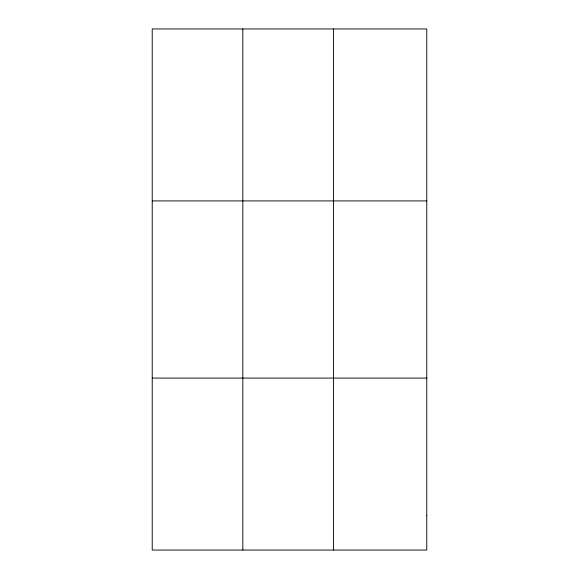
<?xml version="1.0" encoding="UTF-8"?>
<svg xmlns="http://www.w3.org/2000/svg" width="579" height="579" viewBox="0 0 579 579"><rect width="100%" height="100%" fill="white"/><g stroke="black" fill="none" stroke-linecap="round" stroke-linejoin="round"><path stroke-width="0.87" d="M242.825 28.95L242.825 550.05M333.432 28.95L333.432 550.05M152.226 200.913L426.774 200.913M152.226 378.087L426.774 378.087M426.774 515.657L426.774 550.05L152.226 550.05L152.226 28.95L426.774 28.95L426.774 515.657"/></g></svg>
